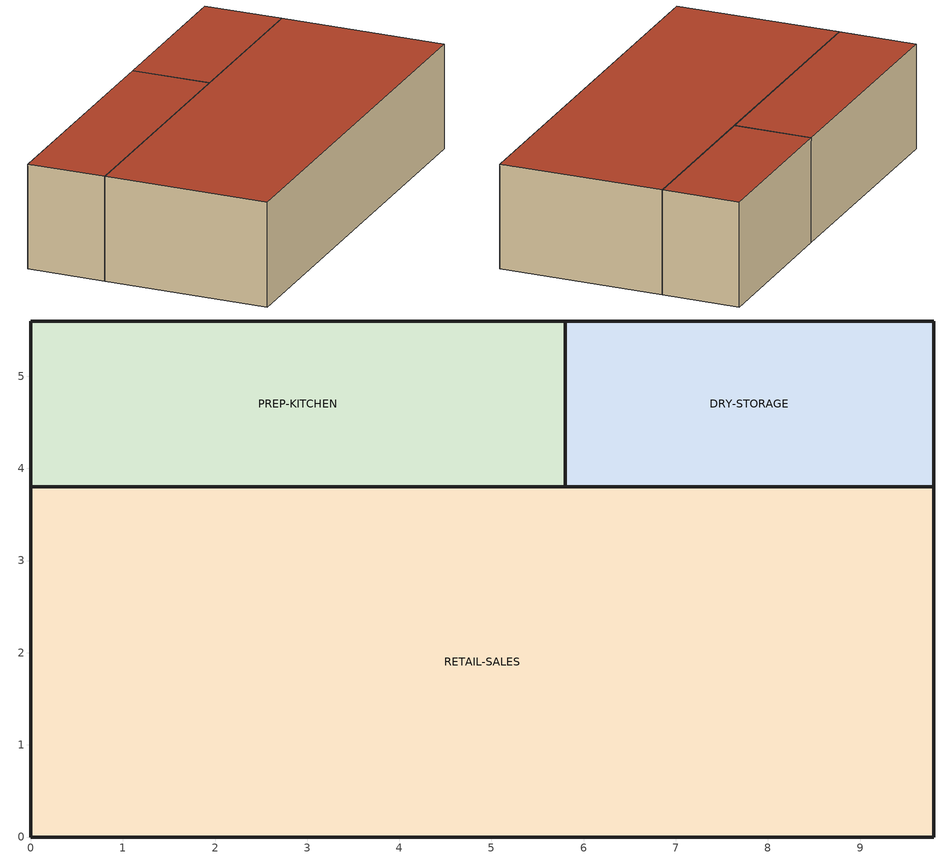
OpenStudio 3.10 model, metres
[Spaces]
RETAIL-SALES
 floor ground (EW3B02-ConstructionSet Floor): 0,0 0,3.8 9.8,3.8 9.8,0 z0
 wall outside (EW3B02-ConstructionSet Wall): 0,3.8 0,0 9.8,0 9.8,3.8 0,3.8 z0:2.44
 roof outside (EW3B02-ConstructionSet Roof): 9.8,0 9.8,3.8 0,3.8 0,0 z2.44
PREP-KITCHEN
 floor ground (EW3B02-ConstructionSet Floor): 0,3.8 0,5.6 5.8,5.6 5.8,3.8 z0
 wall outside (EW3B02-ConstructionSet Wall): 0,5.6 0,3.8 5.8,3.8 5.8,5.6 0,5.6 z0:2.44
 roof outside (EW3B02-ConstructionSet Roof): 5.8,3.8 5.8,5.6 0,5.6 0,3.8 z2.44
DRY-STORAGE
 floor ground (EW3B02-ConstructionSet Floor): 5.8,3.8 5.8,5.6 9.8,5.6 9.8,3.8 z0
 wall outside (EW3B02-ConstructionSet Wall): 5.8,5.6 5.8,3.8 9.8,3.8 9.8,5.6 5.8,5.6 z0:2.44
 roof outside (EW3B02-ConstructionSet Roof): 9.8,3.8 9.8,5.6 5.8,5.6 5.8,3.8 z2.44
[Building]
multi-cli-3-revit-archicad-openstudio-task-02-windows
[Material]
Name | Roughness | Thickness {m} | Conductivity {W/m-K} | Density {kg/m3} | Specific Heat {J/kg-K}
EW Wall Insulation | MediumSmooth | 0.2 | 0.08 | 160 | 900
EW Roof Insulation | MediumSmooth | 0.24 | 0.055 | 120 | 1000
EW Floor Slab | MediumRough | 0.18 | 1.4 | 2200 | 900
[Construction]
EW3B02-ConstructionSet Wall: EW Wall Insulation
EW3B02-ConstructionSet Roof: EW Roof Insulation
EW3B02-ConstructionSet Floor: EW Floor Slab
[BuildingStory]
Level 1: Nominal Z Coordinate {m}=0
[Space] Building Story=Level 1
Name | Thermal Zone | Design Specification Outdoor Air Object
RETAIL-SALES | RETAIL-SALES-ZN | RETAIL-SALES Outdoor Air
PREP-KITCHEN | PREP-KITCHEN-ZN | PREP-KITCHEN Outdoor Air
DRY-STORAGE | DRY-STORAGE-ZN | DRY-STORAGE Outdoor Air
[ThermalZone] Use Ideal Air Loads=Yes
Name | Thermostat
RETAIL-SALES-ZN | RETAIL-SALES Thermostat
PREP-KITCHEN-ZN | PREP-KITCHEN Thermostat
DRY-STORAGE-ZN | DRY-STORAGE Thermostat
[Sizing:Zone] Zone Cooling Design Supply Air Temperature Input Method=SupplyAirTemperature; Zone Cooling Design Supply Air Temperature {C}=14; Zone Cooling Design Supply Air Temperature Difference {deltaC}=11.11; Zone Heating Design Supply Air Temperature Input Method=SupplyAirTemperature; Zone Heating Design Supply Air Temperature {C}=40; Zone Heating Design Supply Air Temperature Difference {deltaC}=11.11; Zone Cooling Design Supply Air Humidity Ratio {kg-H2O/kg-air}=0.0085; Zone Heating Design Supply Air Humidity Ratio {kg-H2O/kg-air}=0.008; Cooling Design Air Flow Method=DesignDay; Heating Design Air Flow Method=DesignDay; Account for Dedicated Outdoor Air System=No; Dedicated Outdoor Air System Control Strategy=NeutralSupplyAir; Dedicated Outdoor Air Low Setpoint Temperature for Design {C}=autosize; Dedicated Outdoor Air High Setpoint Temperature for Design {C}=autosize; Zone Load Sizing Method=Sensible Load Only No Latent Load; Zone Latent Cooling Design Supply Air Humidity Ratio Input Method=HumidityRatioDifference; Zone Cooling Design Supply Air Humidity Ratio Difference {kgWater/kgDryAir}=0.005; Zone Latent Heating Design Supply Air Humidity Ratio Input Method=HumidityRatioDifference; Zone Humidification Design Supply Air Humidity Ratio Difference {kgWater/kgDryAir}=0.005; Sizing Option=Coincident
RETAIL-SALES-ZN; PREP-KITCHEN-ZN; DRY-STORAGE-ZN
[ThermostatSetpoint:DualSetpoint] Heating Setpoint Temperature Schedule=Heating Setpoint 20C; Cooling Setpoint Temperature Schedule=Cooling Setpoint 24C
RETAIL-SALES Thermostat; PREP-KITCHEN Thermostat; DRY-STORAGE Thermostat
[People:Definition] Number of People Calculation Method=People/Area; Fraction Radiant=0.3
Name | People per Space Floor Area {person/m2}
RETAIL-SALES People Definition | 0.15
PREP-KITCHEN People Definition | 0.08
DRY-STORAGE People Definition | 0.01
[People] Activity Level Schedule=Occupant Activity 120W; Multiplier=1
Name | People Definition | Space or SpaceType | Number of People Schedule
RETAIL-SALES People | RETAIL-SALES People Definition | RETAIL-SALES | RETAIL-PUBLIC-SCHEDULE
PREP-KITCHEN People | PREP-KITCHEN People Definition | PREP-KITCHEN | PREP-HIGH-EQUIPMENT
DRY-STORAGE People | DRY-STORAGE People Definition | DRY-STORAGE | STORAGE-LOW-OCCUPANCY
[Lights:Definition] Design Level Calculation Method=Watts/Area
Name | Watts per Space Floor Area {W/m2}
RETAIL-SALES Lights Definition | 12
PREP-KITCHEN Lights Definition | 10
DRY-STORAGE Lights Definition | 4
[Lights] Fraction Replaceable=1
Name | Lights Definition | Space or SpaceType | Schedule
RETAIL-SALES Lights | RETAIL-SALES Lights Definition | RETAIL-SALES | RETAIL-PUBLIC-SCHEDULE
PREP-KITCHEN Lights | PREP-KITCHEN Lights Definition | PREP-KITCHEN | PREP-HIGH-EQUIPMENT
DRY-STORAGE Lights | DRY-STORAGE Lights Definition | DRY-STORAGE | STORAGE-LOW-OCCUPANCY
[ElectricEquipment:Definition] Design Level Calculation Method=Watts/Area
Name | Watts per Space Floor Area {W/m2}
RETAIL-SALES Equipment Definition | 8
PREP-KITCHEN Equipment Definition | 35
DRY-STORAGE Equipment Definition | 1
[ElectricEquipment]
Name | Electric Equipment Definition | Space or SpaceType | Schedule
RETAIL-SALES Equipment | RETAIL-SALES Equipment Definition | RETAIL-SALES | RETAIL-PUBLIC-SCHEDULE
PREP-KITCHEN Equipment | PREP-KITCHEN Equipment Definition | PREP-KITCHEN | PREP-HIGH-EQUIPMENT
DRY-STORAGE Equipment | DRY-STORAGE Equipment Definition | DRY-STORAGE | STORAGE-LOW-OCCUPANCY
[DesignSpecification:OutdoorAir] Outdoor Air Method=Sum
Name | Outdoor Air Flow per Person {m3/s-person}
RETAIL-SALES Outdoor Air | 0.0075
PREP-KITCHEN Outdoor Air | 0.01
DRY-STORAGE Outdoor Air | 0.005
[Schedule:Ruleset]
Name | Default Day Schedule
Heating Setpoint 20C | Schedule Day 1
Cooling Setpoint 24C | Schedule Day 2
Occupant Activity 120W | Schedule Day 3
RETAIL-PUBLIC-SCHEDULE | Schedule Day 4
PREP-HIGH-EQUIPMENT | Schedule Day 5
STORAGE-LOW-OCCUPANCY | Schedule Day 6
[Schedule:Day]
Schedule Day 1: 24, 0, 20
Schedule Day 2: 24, 0, 24
Schedule Day 3: 24, 0, 120
Schedule Day 4; Schedule Day 5: 6, 0, 0.05, 8, 0, 0.5, 18, 0, 1, 22, 0, 0.2, 24, 0, 0.05
Schedule Day 6: 6, 0, 0.05, 8, 0, 0.2, 18, 0, 0.2, 24, 0, 0.05
